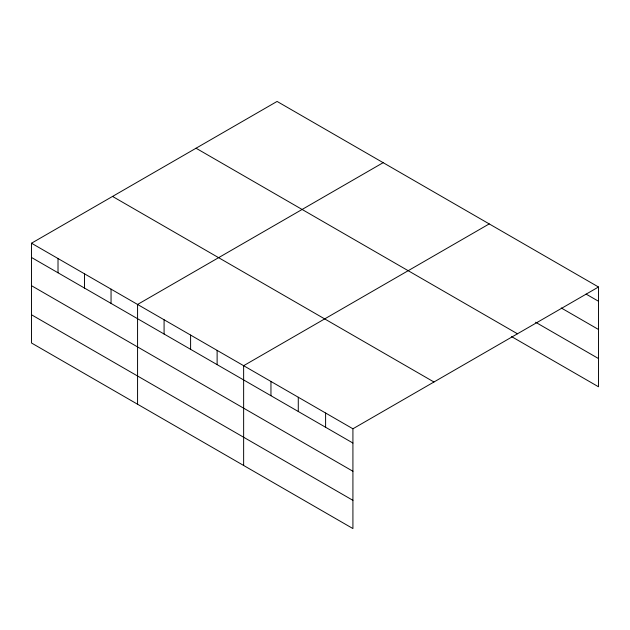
<?xml version="1.0" encoding="UTF-8"?>
<svg xmlns="http://www.w3.org/2000/svg" width="630" height="630" viewBox="0 0 630 630"><rect width="100%" height="100%" fill="white"/><g stroke="black" fill="none" stroke-linecap="round" stroke-linejoin="round"><path stroke-width="0.94" d="M31.5 243.219L352.918 428.786L352.918 528.562L31.5 342.996L31.5 243.219L277.082 101.438L598.5 287.004L598.5 386.781L511.568 336.593M383.15 162.674L137.568 304.455L137.568 404.232M489.219 223.91L243.637 365.699L243.637 465.468M352.918 428.786L598.5 287.004M586.081 294.084L598.5 301.258M561.243 307.968L598.5 329.482M535.579 322.229L598.5 358.557M196.04 148.223L517.458 333.79M112.542 196.434L433.96 382M31.5 257.473L352.918 443.04M31.5 285.697L352.918 471.264M31.5 314.772L352.918 500.338M325.6 413.012L325.6 427.266M298.281 397.239L298.281 411.492M270.955 381.473L270.955 395.719M217.122 350.382L217.122 364.636M190.599 335.073L190.599 349.327M164.084 319.764L164.084 334.018M111.053 289.146L111.053 303.4M84.53 273.837L84.53 288.091M58.015 258.528L58.015 272.782"/></g></svg>
